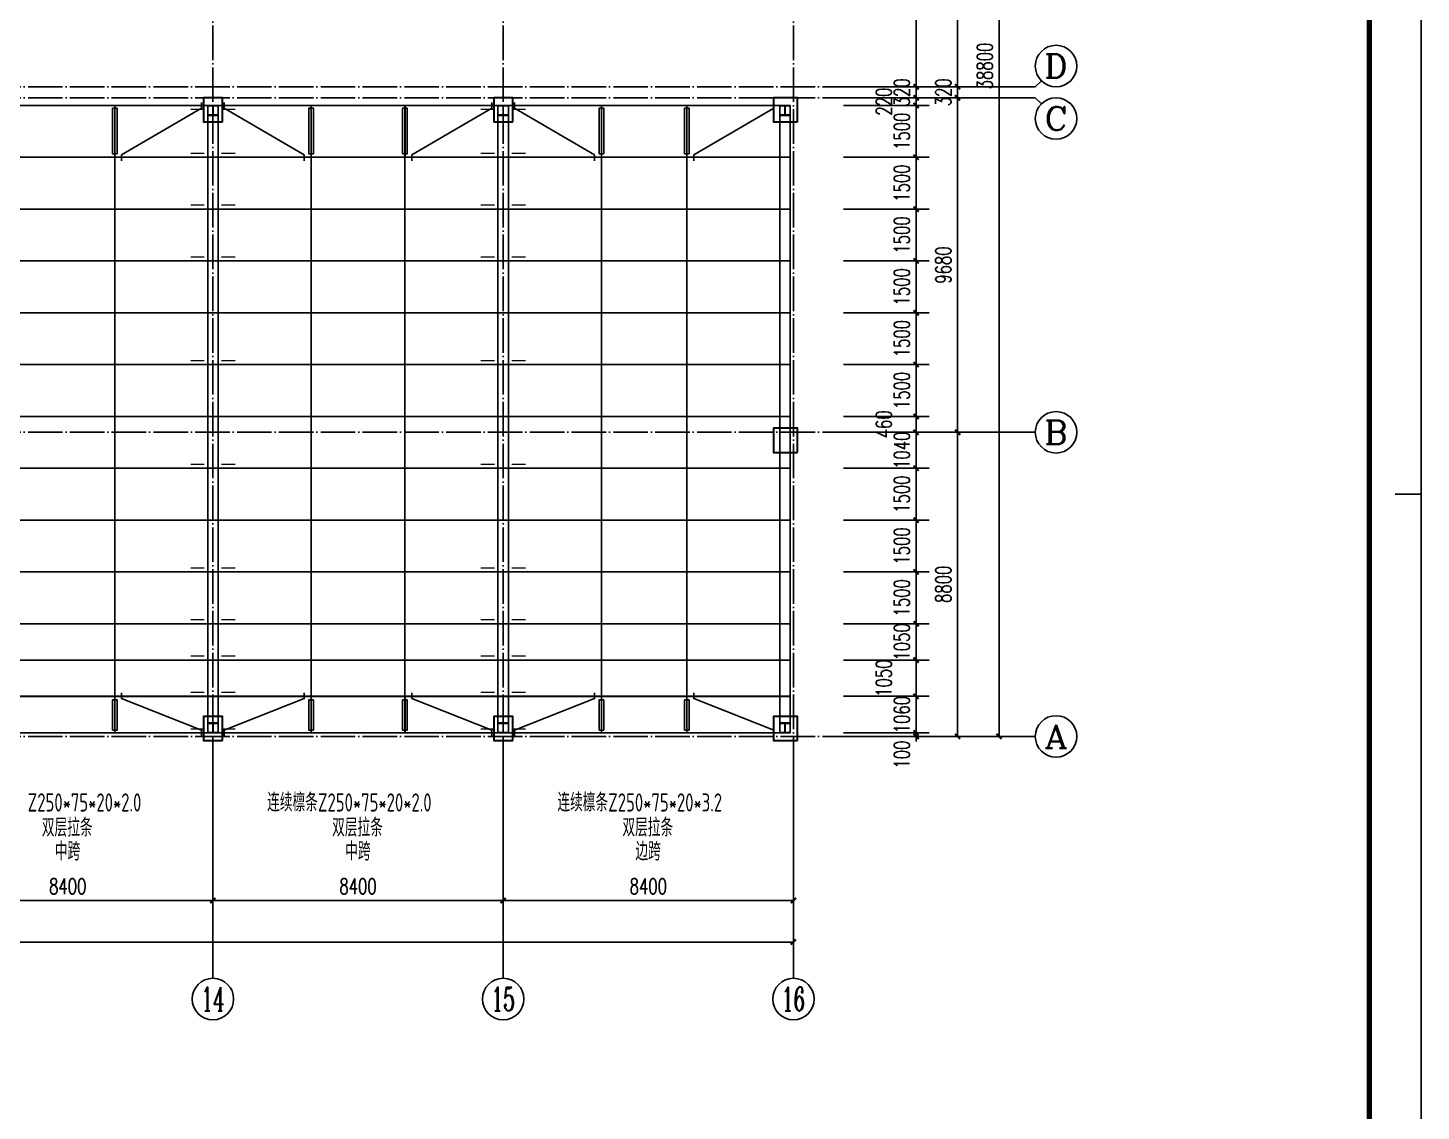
# Model space of a CAD drawing. Extents: x 712773 to 1022356, y -298958 to 209542.
# Drawn here: x 982036 to 1022356, y -209261 to -177913 of the extents above; entities that cross this region are included whole.
import ezdxf
from ezdxf.enums import TextEntityAlignment as Align

# ---------------------------------------------------------------- set-up
doc = ezdxf.new("R2010")
doc.units = 0
doc.header["$LTSCALE"] = 500
doc.header["$MEASUREMENT"] = 0
doc.linetypes.add('DOTE', pattern=[2.42, 2, -0.2, 0.02, -0.2])
doc.layers.get('0').update_dxf_attribs({"linetype": 'CONTINUOUS'})
doc.layers.get('DEFPOINTS').update_dxf_attribs({"linetype": 'CONTINUOUS'})
doc.layers.add('0S-柱-线', color=50, linetype='CONTINUOUS', lineweight=30)
doc.layers.add('116', color=1, linetype='CONTINUOUS', lineweight=35)
for name, color, linetype in [('1000', 2, 'CONTINUOUS'), ('2001', 4, 'CONTINUOUS'), ('AXIS', 3, 'CONTINUOUS'), ('AXIS_TEXT', 7, 'CONTINUOUS'), ('DOOR_FIRE', 4, 'CONTINUOUS'), ('DOTE', 1, 'DOTE'), ('PUB_TEXT', 7, 'CONTINUOUS'), ('T-TK', 157, 'CONTINUOUS'), ('照明平面标注层', 111, 'CONTINUOUS'), ('钢架', 7, 'CONTINUOUS')]:
    doc.layers.add(name, color=color, linetype=linetype)
doc.styles.add('_TCH_AXIS', font='COMPLEX', dxfattribs={"bigfont": 'GBCBIG'})
doc.styles.add('_TCH_DIM_T3', font='SIMPLEX', dxfattribs={"width": 0.705882, "bigfont": 'GBCBIG'})
doc.styles.add('COMPLEX', font='COMPLEX')
doc.styles.add('TSSD_Rein', font='tssdeng.shx', dxfattribs={"width": 0.7, "bigfont": 'hztxt.shx'})
doc.dimstyles.new('_TCH_ARCH&&150', dxfattribs={"dimtxt": 446.25, "dimasz": 150, "dimexe": 375, "dimexo": 450, "dimgap": 189.375, "dimtad": 1, "dimdec": 0, "dimzin": 0, "dimdsep": 46, "dimtxsty": '_TCH_DIM_T3', "dimblk": 'ARCHTICK', "dimcen": 0.09, "dimclrt": 7, "dimazin": 2, "dimtfac": 1, "dimtdec": 0, "dimtix": 1, "dimtmove": 2, "dimatfit": 3, "dimfxl": 0, "dimtolj": 1, "dimtzin": 0, "dimarcsym": 0})

# ---------------------------------------------------------------- blocks, each defined once
blk = doc.blocks.new('A1E图框')
at = {"layer": 'T-TK'}
for p, q in [((118900, -84100), (118900, -24700)), ((118900, -54400), (118400, -54400))]:
    blk.add_line(p, q, dxfattribs=at)
at = {"layer": 'T-TK', "const_width": 100}
blk.add_lwpolyline([(37300, -83100), (117900, -83100), (117900, -25700), (37300, -25700)], close=True, dxfattribs=at)
blk = doc.blocks.new('3tfagtwrgtyawe')
at = {"layer": '116', "const_width": 40}
for points in [[(1009917, -249329), (1010317, -249329)], [(1011212, -249329), (1010812, -249329)], [(1009917, -250595), (1010317, -250595)], [(1011212, -250595), (1010812, -250595)], [(1009917, -252095), (1010317, -252095)], [(1011212, -252095), (1010812, -252095)], [(1009917, -253595), (1010317, -253595)], [(1011212, -253595), (1010812, -253595)], [(1009917, -256595), (1010317, -256595)], [(1011212, -256595), (1010812, -256595)], [(1009917, -259595), (1010317, -259595)], [(1011212, -259595), (1010812, -259595)], [(1009917, -262595), (1010317, -262595)], [(1011212, -262595), (1010812, -262595)], [(1009917, -264095), (1010317, -264095)], [(1011212, -264095), (1010812, -264095)], [(1009917, -265145), (1010317, -265145)], [(1011212, -265145), (1010812, -265145)], [(1009917, -266195), (1010317, -266195)], [(1011212, -266195), (1010812, -266195)], [(1009917, -267255), (1010317, -267255)], [(1011212, -267255), (1010812, -267255)]]:
    blk.add_lwpolyline(points, dxfattribs=at)
blk = doc.blocks.new('aweffewgfag')
at = {"layer": '0S-柱-线'}
for points in [[(1044440, -274073), (1044440, -273373), (1043890, -273373), (1043890, -274073)], [(1052840, -274073), (1052840, -273373), (1052290, -273373), (1052290, -274073)], [(1061085, -274073), (1061085, -273373), (1060385, -273373), (1060385, -274073)], [(1061085, -283633), (1061085, -282933), (1060385, -282933), (1060385, -283633)], [(1044440, -291973), (1044440, -291273), (1043890, -291273), (1043890, -291973)], [(1052840, -291973), (1052840, -291273), (1052290, -291273), (1052290, -291973)], [(1061085, -291973), (1061085, -291273), (1060385, -291273), (1060385, -291973)]]:
    blk.add_lwpolyline(points, close=True, dxfattribs=at)
blk = doc.blocks.new('_ArchTick')
at = {"color": 0, "linetype": 'ByBlock', "const_width": 0.4}
blk.add_lwpolyline([(-0.5, -0.5), (0.5, 0.5)], dxfattribs=at)
blk = doc.blocks.new('*D468')
at = {"layer": 'AXIS', "color": 0, "lineweight": -2, "transparency": 16777216}
for p, q in [((1005641, -159617), (1010516, -159617)), ((1010141, -198417), (1010141, -159617)), ((1005641, -198417), (1010516, -198417))]:
    blk.add_line(p, q, dxfattribs=at)
at = {"layer": 'DEFPOINTS', "color": 0, "transparency": 16777216}
for p in [(1005191, -159617), (1010141, -159617), (1005191, -198417)]:
    blk.add_point(p, dxfattribs=at)
at = {"layer": 'AXIS', "color": 0, "lineweight": -2, "transparency": 16777216, "xscale": 150, "yscale": 150, "zscale": 150}
for p, rotation in [((1010141, -159617), 90), ((1010141, -198417), 270)]:
    blk.add_blockref('_ArchTick', p, dxfattribs=dict(at, rotation=rotation))
at = {"layer": 'AXIS', "color": 7, "transparency": 16777216, "insert": (1009729, -179017), "char_height": 446.2, "attachment_point": 5, "rotation": 90, "style": '_TCH_DIM_T3'}
blk.add_mtext('\\A1;38800', dxfattribs=at)
blk = doc.blocks.new('*D469')
at = {"layer": 'AXIS', "color": 0, "lineweight": -2, "transparency": 16777216}
for p, q in [((1005641, -189617), (1009316, -189617)), ((1008941, -198417), (1008941, -189617)), ((1005641, -198417), (1009316, -198417))]:
    blk.add_line(p, q, dxfattribs=at)
at = {"layer": 'DEFPOINTS', "color": 0, "transparency": 16777216}
for p in [(1005191, -189617), (1008941, -189617), (1005191, -198417)]:
    blk.add_point(p, dxfattribs=at)
at = {"layer": 'AXIS', "color": 0, "lineweight": -2, "transparency": 16777216, "xscale": 150, "yscale": 150, "zscale": 150}
for p, rotation in [((1008941, -189617), 90), ((1008941, -198417), 270)]:
    blk.add_blockref('_ArchTick', p, dxfattribs=dict(at, rotation=rotation))
at = {"layer": 'AXIS', "color": 7, "transparency": 16777216, "insert": (1008529, -194017), "char_height": 446.2, "attachment_point": 5, "rotation": 90, "style": '_TCH_DIM_T3'}
blk.add_mtext('\\A1;8800', dxfattribs=at)
blk = doc.blocks.new('*D470')
at = {"layer": 'AXIS', "color": 0, "lineweight": -2, "transparency": 16777216}
for p, q in [((1005641, -179937), (1009316, -179937)), ((1008941, -189617), (1008941, -179937)), ((1005641, -189617), (1009316, -189617))]:
    blk.add_line(p, q, dxfattribs=at)
at = {"layer": 'DEFPOINTS', "color": 0, "transparency": 16777216}
for p in [(1005191, -179937), (1008941, -179937), (1005191, -189617)]:
    blk.add_point(p, dxfattribs=at)
at = {"layer": 'AXIS', "color": 0, "lineweight": -2, "transparency": 16777216, "xscale": 150, "yscale": 150, "zscale": 150}
for p, rotation in [((1008941, -179937), 90), ((1008941, -189617), 270)]:
    blk.add_blockref('_ArchTick', p, dxfattribs=dict(at, rotation=rotation))
at = {"layer": 'AXIS', "color": 7, "transparency": 16777216, "insert": (1008529, -184777), "char_height": 446.2, "attachment_point": 5, "rotation": 90, "style": '_TCH_DIM_T3'}
blk.add_mtext('\\A1;9680', dxfattribs=at)
blk = doc.blocks.new('*D471')
at = {"layer": 'AXIS', "color": 0, "lineweight": -2, "transparency": 16777216}
for p, q in [((1005641, -179617), (1009316, -179617)), ((1008941, -179617), (1008941, -179467)), ((1008941, -179937), (1008941, -179617)), ((1005641, -179937), (1009316, -179937)), ((1008941, -179937), (1008941, -180087))]:
    blk.add_line(p, q, dxfattribs=at)
at = {"layer": 'DEFPOINTS', "color": 0, "transparency": 16777216}
for p in [(1005191, -179617), (1008941, -179617), (1005191, -179937)]:
    blk.add_point(p, dxfattribs=at)
at = {"layer": 'AXIS', "color": 0, "lineweight": -2, "transparency": 16777216, "xscale": 150, "yscale": 150, "zscale": 150}
for p, rotation in [((1008941, -179617), 270), ((1008941, -179937), 90)]:
    blk.add_blockref('_ArchTick', p, dxfattribs=dict(at, rotation=rotation))
at = {"layer": 'AXIS', "color": 7, "transparency": 16777216, "insert": (1008529, -179777), "char_height": 446.2, "attachment_point": 5, "rotation": 90, "style": '_TCH_DIM_T3'}
blk.add_mtext('\\A1;320', dxfattribs=at)
blk = doc.blocks.new('*D472')
at = {"layer": 'AXIS', "color": 0, "lineweight": -2, "transparency": 16777216}
for p, q in [((1005641, -169617), (1009316, -169617)), ((1008941, -179617), (1008941, -169617)), ((1005641, -179617), (1009316, -179617))]:
    blk.add_line(p, q, dxfattribs=at)
at = {"layer": 'DEFPOINTS', "color": 0, "transparency": 16777216}
for p in [(1005191, -169617), (1008941, -169617), (1005191, -179617)]:
    blk.add_point(p, dxfattribs=at)
at = {"layer": 'AXIS', "color": 0, "lineweight": -2, "transparency": 16777216, "xscale": 150, "yscale": 150, "zscale": 150}
for p, rotation in [((1008941, -169617), 90), ((1008941, -179617), 270)]:
    blk.add_blockref('_ArchTick', p, dxfattribs=dict(at, rotation=rotation))
at = {"layer": 'AXIS', "color": 7, "transparency": 16777216, "insert": (1008529, -174617), "char_height": 446.2, "attachment_point": 5, "rotation": 90, "style": '_TCH_DIM_T3'}
blk.add_mtext('\\A1;10000', dxfattribs=at)
blk = doc.blocks.new('*D475')
at = {"layer": 'AXIS', "color": 0, "lineweight": -2, "transparency": 16777216}
for p, q in [((928591, -199867), (928591, -204742)), ((1004191, -199867), (1004191, -204742)), ((928591, -204367), (1004191, -204367))]:
    blk.add_line(p, q, dxfattribs=at)
at = {"layer": 'DEFPOINTS', "color": 0, "transparency": 16777216}
for p in [(928591, -199417), (1004191, -199417), (1004191, -204367)]:
    blk.add_point(p, dxfattribs=at)
at = {"layer": 'AXIS', "color": 0, "lineweight": -2, "transparency": 16777216, "xscale": 150, "yscale": 150, "zscale": 150, "rotation": 180}
blk.add_blockref('_ArchTick', (928591, -204367), dxfattribs=at)
at = {"layer": 'AXIS', "color": 0, "lineweight": -2, "transparency": 16777216, "xscale": 150, "yscale": 150, "zscale": 150}
blk.add_blockref('_ArchTick', (1004191, -204367), dxfattribs=at)
at = {"layer": 'AXIS', "color": 7, "transparency": 16777216, "insert": (966391, -203955), "char_height": 446.2, "attachment_point": 5, "style": '_TCH_DIM_T3'}
blk.add_mtext('\\A1;75600', dxfattribs=at)
blk = doc.blocks.new('*D483')
at = {"layer": 'AXIS', "color": 0, "lineweight": -2, "transparency": 16777216}
for p, q in [((978991, -199867), (978991, -203542)), ((987391, -199867), (987391, -203542)), ((978991, -203167), (987391, -203167))]:
    blk.add_line(p, q, dxfattribs=at)
at = {"layer": 'DEFPOINTS', "color": 0, "transparency": 16777216}
for p in [(978991, -199417), (987391, -199417), (987391, -203167)]:
    blk.add_point(p, dxfattribs=at)
at = {"layer": 'AXIS', "color": 0, "lineweight": -2, "transparency": 16777216, "xscale": 150, "yscale": 150, "zscale": 150, "rotation": 180}
blk.add_blockref('_ArchTick', (978991, -203167), dxfattribs=at)
at = {"layer": 'AXIS', "color": 0, "lineweight": -2, "transparency": 16777216, "xscale": 150, "yscale": 150, "zscale": 150}
blk.add_blockref('_ArchTick', (987391, -203167), dxfattribs=at)
at = {"layer": 'AXIS', "color": 7, "transparency": 16777216, "insert": (983191, -202755), "char_height": 446.2, "attachment_point": 5, "style": '_TCH_DIM_T3'}
blk.add_mtext('\\A1;8400', dxfattribs=at)
blk = doc.blocks.new('*D484')
at = {"layer": 'AXIS', "color": 0, "lineweight": -2, "transparency": 16777216}
for p, q in [((987391, -199867), (987391, -203542)), ((995791, -199867), (995791, -203542)), ((987391, -203167), (995791, -203167))]:
    blk.add_line(p, q, dxfattribs=at)
at = {"layer": 'DEFPOINTS', "color": 0, "transparency": 16777216}
for p in [(987391, -199417), (995791, -199417), (995791, -203167)]:
    blk.add_point(p, dxfattribs=at)
at = {"layer": 'AXIS', "color": 0, "lineweight": -2, "transparency": 16777216, "xscale": 150, "yscale": 150, "zscale": 150, "rotation": 180}
blk.add_blockref('_ArchTick', (987391, -203167), dxfattribs=at)
at = {"layer": 'AXIS', "color": 0, "lineweight": -2, "transparency": 16777216, "xscale": 150, "yscale": 150, "zscale": 150}
blk.add_blockref('_ArchTick', (995791, -203167), dxfattribs=at)
at = {"layer": 'AXIS', "color": 7, "transparency": 16777216, "insert": (991591, -202755), "char_height": 446.2, "attachment_point": 5, "style": '_TCH_DIM_T3'}
blk.add_mtext('\\A1;8400', dxfattribs=at)
blk = doc.blocks.new('*D485')
at = {"layer": 'AXIS', "color": 0, "lineweight": -2, "transparency": 16777216}
for p, q in [((995791, -199867), (995791, -203542)), ((1004191, -199867), (1004191, -203542)), ((995791, -203167), (1004191, -203167))]:
    blk.add_line(p, q, dxfattribs=at)
at = {"layer": 'DEFPOINTS', "color": 0, "transparency": 16777216}
for p in [(995791, -199417), (1004191, -199417), (1004191, -203167)]:
    blk.add_point(p, dxfattribs=at)
at = {"layer": 'AXIS', "color": 0, "lineweight": -2, "transparency": 16777216, "xscale": 150, "yscale": 150, "zscale": 150, "rotation": 180}
blk.add_blockref('_ArchTick', (995791, -203167), dxfattribs=at)
at = {"layer": 'AXIS', "color": 0, "lineweight": -2, "transparency": 16777216, "xscale": 150, "yscale": 150, "zscale": 150}
blk.add_blockref('_ArchTick', (1004191, -203167), dxfattribs=at)
at = {"layer": 'AXIS', "color": 7, "transparency": 16777216, "insert": (999991, -202755), "char_height": 446.2, "attachment_point": 5, "style": '_TCH_DIM_T3'}
blk.add_mtext('\\A1;8400', dxfattribs=at)
blk = doc.blocks.new('*D497')
at = {"layer": 'AXIS', "color": 0, "lineweight": -2, "transparency": 16777216}
for p, q in [((1005641, -198317), (1008116, -198317)), ((1007741, -198317), (1007741, -198167)), ((1007741, -198417), (1007741, -198317)), ((1005641, -198417), (1008116, -198417)), ((1007741, -198417), (1007741, -198567))]:
    blk.add_line(p, q, dxfattribs=at)
at = {"layer": 'DEFPOINTS', "color": 0, "transparency": 16777216}
for p in [(1005191, -198317), (1007741, -198317), (1005191, -198417)]:
    blk.add_point(p, dxfattribs=at)
at = {"layer": 'AXIS', "color": 0, "lineweight": -2, "transparency": 16777216, "xscale": 150, "yscale": 150, "zscale": 150}
for p, rotation in [((1007741, -198317), 270), ((1007741, -198417), 90)]:
    blk.add_blockref('_ArchTick', p, dxfattribs=dict(at, rotation=rotation))
at = {"layer": 'AXIS', "color": 7, "transparency": 16777216, "insert": (1007329, -198942), "char_height": 446.2, "attachment_point": 5, "rotation": 90, "style": '_TCH_DIM_T3'}
blk.add_mtext('\\A1;100', dxfattribs=at)
blk = doc.blocks.new('*D498')
at = {"layer": 'AXIS', "color": 0, "lineweight": -2, "transparency": 16777216}
for p, q in [((1007741, -197257), (1007741, -197107)), ((1005641, -197257), (1008116, -197257)), ((1007741, -198317), (1007741, -197257)), ((1005641, -198317), (1008116, -198317)), ((1007741, -198317), (1007741, -198467))]:
    blk.add_line(p, q, dxfattribs=at)
at = {"layer": 'DEFPOINTS', "color": 0, "transparency": 16777216}
for p in [(1005191, -197257), (1007741, -197257), (1005191, -198317)]:
    blk.add_point(p, dxfattribs=at)
at = {"layer": 'AXIS', "color": 0, "lineweight": -2, "transparency": 16777216, "xscale": 150, "yscale": 150, "zscale": 150}
for p, rotation in [((1007741, -197257), 270), ((1007741, -198317), 90)]:
    blk.add_blockref('_ArchTick', p, dxfattribs=dict(at, rotation=rotation))
at = {"layer": 'AXIS', "color": 7, "transparency": 16777216, "insert": (1007329, -197787), "char_height": 446.2, "attachment_point": 5, "rotation": 90, "style": '_TCH_DIM_T3'}
blk.add_mtext('\\A1;1060', dxfattribs=at)
blk = doc.blocks.new('*D499')
at = {"layer": 'AXIS', "color": 0, "lineweight": -2, "transparency": 16777216}
for p, q in [((1005641, -196207), (1008116, -196207)), ((1007741, -197257), (1007741, -196207)), ((1005641, -197257), (1008116, -197257))]:
    blk.add_line(p, q, dxfattribs=at)
at = {"layer": 'DEFPOINTS', "color": 0, "transparency": 16777216}
for p in [(1005191, -196207), (1007741, -196207), (1005191, -197257)]:
    blk.add_point(p, dxfattribs=at)
at = {"layer": 'AXIS', "color": 0, "lineweight": -2, "transparency": 16777216, "xscale": 150, "yscale": 150, "zscale": 150}
for p, rotation in [((1007741, -196207), 90), ((1007741, -197257), 270)]:
    blk.add_blockref('_ArchTick', p, dxfattribs=dict(at, rotation=rotation))
at = {"layer": 'AXIS', "color": 7, "transparency": 16777216, "insert": (1006804, -196732), "char_height": 446.2, "attachment_point": 5, "rotation": 90, "style": '_TCH_DIM_T3'}
blk.add_mtext('\\A1;1050', dxfattribs=at)
blk = doc.blocks.new('*D500')
at = {"layer": 'AXIS', "color": 0, "lineweight": -2, "transparency": 16777216}
for p, q in [((1007741, -195157), (1007741, -195007)), ((1005641, -195157), (1008116, -195157)), ((1007741, -196207), (1007741, -195157)), ((1005641, -196207), (1008116, -196207)), ((1007741, -196207), (1007741, -196357))]:
    blk.add_line(p, q, dxfattribs=at)
at = {"layer": 'DEFPOINTS', "color": 0, "transparency": 16777216}
for p in [(1005191, -195157), (1007741, -195157), (1005191, -196207)]:
    blk.add_point(p, dxfattribs=at)
at = {"layer": 'AXIS', "color": 0, "lineweight": -2, "transparency": 16777216, "xscale": 150, "yscale": 150, "zscale": 150}
for p, rotation in [((1007741, -195157), 270), ((1007741, -196207), 90)]:
    blk.add_blockref('_ArchTick', p, dxfattribs=dict(at, rotation=rotation))
at = {"layer": 'AXIS', "color": 7, "transparency": 16777216, "insert": (1007329, -195682), "char_height": 446.2, "attachment_point": 5, "rotation": 90, "style": '_TCH_DIM_T3'}
blk.add_mtext('\\A1;1050', dxfattribs=at)
blk = doc.blocks.new('*D501')
at = {"layer": 'AXIS', "color": 0, "lineweight": -2, "transparency": 16777216}
for p, q in [((1005641, -193657), (1008116, -193657)), ((1007741, -195157), (1007741, -193657)), ((1005641, -195157), (1008116, -195157))]:
    blk.add_line(p, q, dxfattribs=at)
at = {"layer": 'DEFPOINTS', "color": 0, "transparency": 16777216}
for p in [(1005191, -193657), (1007741, -193657), (1005191, -195157)]:
    blk.add_point(p, dxfattribs=at)
at = {"layer": 'AXIS', "color": 0, "lineweight": -2, "transparency": 16777216, "xscale": 150, "yscale": 150, "zscale": 150}
for p, rotation in [((1007741, -193657), 90), ((1007741, -195157), 270)]:
    blk.add_blockref('_ArchTick', p, dxfattribs=dict(at, rotation=rotation))
at = {"layer": 'AXIS', "color": 7, "transparency": 16777216, "insert": (1007329, -194407), "char_height": 446.2, "attachment_point": 5, "rotation": 90, "style": '_TCH_DIM_T3'}
blk.add_mtext('\\A1;1500', dxfattribs=at)
blk = doc.blocks.new('*D502')
at = {"layer": 'AXIS', "color": 0, "lineweight": -2, "transparency": 16777216}
for p, q in [((1005641, -192157), (1008116, -192157)), ((1007741, -193657), (1007741, -192157)), ((1005641, -193657), (1008116, -193657))]:
    blk.add_line(p, q, dxfattribs=at)
at = {"layer": 'DEFPOINTS', "color": 0, "transparency": 16777216}
for p in [(1005191, -192157), (1007741, -192157), (1005191, -193657)]:
    blk.add_point(p, dxfattribs=at)
at = {"layer": 'AXIS', "color": 0, "lineweight": -2, "transparency": 16777216, "xscale": 150, "yscale": 150, "zscale": 150}
for p, rotation in [((1007741, -192157), 90), ((1007741, -193657), 270)]:
    blk.add_blockref('_ArchTick', p, dxfattribs=dict(at, rotation=rotation))
at = {"layer": 'AXIS', "color": 7, "transparency": 16777216, "insert": (1007329, -192907), "char_height": 446.2, "attachment_point": 5, "rotation": 90, "style": '_TCH_DIM_T3'}
blk.add_mtext('\\A1;1500', dxfattribs=at)
blk = doc.blocks.new('*D503')
at = {"layer": 'AXIS', "color": 0, "lineweight": -2, "transparency": 16777216}
for p, q in [((1005641, -190657), (1008116, -190657)), ((1007741, -192157), (1007741, -190657)), ((1005641, -192157), (1008116, -192157))]:
    blk.add_line(p, q, dxfattribs=at)
at = {"layer": 'DEFPOINTS', "color": 0, "transparency": 16777216}
for p in [(1005191, -190657), (1007741, -190657), (1005191, -192157)]:
    blk.add_point(p, dxfattribs=at)
at = {"layer": 'AXIS', "color": 0, "lineweight": -2, "transparency": 16777216, "xscale": 150, "yscale": 150, "zscale": 150}
for p, rotation in [((1007741, -190657), 90), ((1007741, -192157), 270)]:
    blk.add_blockref('_ArchTick', p, dxfattribs=dict(at, rotation=rotation))
at = {"layer": 'AXIS', "color": 7, "transparency": 16777216, "insert": (1007329, -191407), "char_height": 446.2, "attachment_point": 5, "rotation": 90, "style": '_TCH_DIM_T3'}
blk.add_mtext('\\A1;1500', dxfattribs=at)
blk = doc.blocks.new('*D504')
at = {"layer": 'AXIS', "color": 0, "lineweight": -2, "transparency": 16777216}
for p, q in [((1007741, -189617), (1007741, -189467)), ((1005641, -189617), (1008116, -189617)), ((1007741, -190657), (1007741, -189617)), ((1005641, -190657), (1008116, -190657)), ((1007741, -190657), (1007741, -190807))]:
    blk.add_line(p, q, dxfattribs=at)
at = {"layer": 'DEFPOINTS', "color": 0, "transparency": 16777216}
for p in [(1005191, -189617), (1007741, -189617), (1005191, -190657)]:
    blk.add_point(p, dxfattribs=at)
at = {"layer": 'AXIS', "color": 0, "lineweight": -2, "transparency": 16777216, "xscale": 150, "yscale": 150, "zscale": 150}
for p, rotation in [((1007741, -189617), 270), ((1007741, -190657), 90)]:
    blk.add_blockref('_ArchTick', p, dxfattribs=dict(at, rotation=rotation))
at = {"layer": 'AXIS', "color": 7, "transparency": 16777216, "insert": (1007329, -190137), "char_height": 446.2, "attachment_point": 5, "rotation": 90, "style": '_TCH_DIM_T3'}
blk.add_mtext('\\A1;1040', dxfattribs=at)
blk = doc.blocks.new('*D505')
at = {"layer": 'AXIS', "color": 0, "lineweight": -2, "transparency": 16777216}
for p, q in [((1005641, -189157), (1008116, -189157)), ((1007741, -189617), (1007741, -189157)), ((1005641, -189617), (1008116, -189617))]:
    blk.add_line(p, q, dxfattribs=at)
at = {"layer": 'DEFPOINTS', "color": 0, "transparency": 16777216}
for p in [(1005191, -189157), (1007741, -189157), (1005191, -189617)]:
    blk.add_point(p, dxfattribs=at)
at = {"layer": 'AXIS', "color": 0, "lineweight": -2, "transparency": 16777216, "xscale": 150, "yscale": 150, "zscale": 150}
for p, rotation in [((1007741, -189157), 90), ((1007741, -189617), 270)]:
    blk.add_blockref('_ArchTick', p, dxfattribs=dict(at, rotation=rotation))
at = {"layer": 'AXIS', "color": 7, "transparency": 16777216, "insert": (1006804, -189387), "char_height": 446.2, "attachment_point": 5, "rotation": 90, "style": '_TCH_DIM_T3'}
blk.add_mtext('\\A1;460', dxfattribs=at)
blk = doc.blocks.new('*D506')
at = {"layer": 'AXIS', "color": 0, "lineweight": -2, "transparency": 16777216}
for p, q in [((1005641, -187657), (1008116, -187657)), ((1007741, -189157), (1007741, -187657)), ((1005641, -189157), (1008116, -189157))]:
    blk.add_line(p, q, dxfattribs=at)
at = {"layer": 'DEFPOINTS', "color": 0, "transparency": 16777216}
for p in [(1005191, -187657), (1007741, -187657), (1005191, -189157)]:
    blk.add_point(p, dxfattribs=at)
at = {"layer": 'AXIS', "color": 0, "lineweight": -2, "transparency": 16777216, "xscale": 150, "yscale": 150, "zscale": 150}
for p, rotation in [((1007741, -187657), 90), ((1007741, -189157), 270)]:
    blk.add_blockref('_ArchTick', p, dxfattribs=dict(at, rotation=rotation))
at = {"layer": 'AXIS', "color": 7, "transparency": 16777216, "insert": (1007329, -188407), "char_height": 446.2, "attachment_point": 5, "rotation": 90, "style": '_TCH_DIM_T3'}
blk.add_mtext('\\A1;1500', dxfattribs=at)
blk = doc.blocks.new('*D507')
at = {"layer": 'AXIS', "color": 0, "lineweight": -2, "transparency": 16777216}
for p, q in [((1005641, -186157), (1008116, -186157)), ((1007741, -187657), (1007741, -186157)), ((1005641, -187657), (1008116, -187657))]:
    blk.add_line(p, q, dxfattribs=at)
at = {"layer": 'DEFPOINTS', "color": 0, "transparency": 16777216}
for p in [(1005191, -186157), (1007741, -186157), (1005191, -187657)]:
    blk.add_point(p, dxfattribs=at)
at = {"layer": 'AXIS', "color": 0, "lineweight": -2, "transparency": 16777216, "xscale": 150, "yscale": 150, "zscale": 150}
for p, rotation in [((1007741, -186157), 90), ((1007741, -187657), 270)]:
    blk.add_blockref('_ArchTick', p, dxfattribs=dict(at, rotation=rotation))
at = {"layer": 'AXIS', "color": 7, "transparency": 16777216, "insert": (1007329, -186907), "char_height": 446.2, "attachment_point": 5, "rotation": 90, "style": '_TCH_DIM_T3'}
blk.add_mtext('\\A1;1500', dxfattribs=at)
blk = doc.blocks.new('*D508')
at = {"layer": 'AXIS', "color": 0, "lineweight": -2, "transparency": 16777216}
for p, q in [((1005641, -184657), (1008116, -184657)), ((1007741, -186157), (1007741, -184657)), ((1005641, -186157), (1008116, -186157))]:
    blk.add_line(p, q, dxfattribs=at)
at = {"layer": 'DEFPOINTS', "color": 0, "transparency": 16777216}
for p in [(1005191, -184657), (1007741, -184657), (1005191, -186157)]:
    blk.add_point(p, dxfattribs=at)
at = {"layer": 'AXIS', "color": 0, "lineweight": -2, "transparency": 16777216, "xscale": 150, "yscale": 150, "zscale": 150}
for p, rotation in [((1007741, -184657), 90), ((1007741, -186157), 270)]:
    blk.add_blockref('_ArchTick', p, dxfattribs=dict(at, rotation=rotation))
at = {"layer": 'AXIS', "color": 7, "transparency": 16777216, "insert": (1007329, -185407), "char_height": 446.2, "attachment_point": 5, "rotation": 90, "style": '_TCH_DIM_T3'}
blk.add_mtext('\\A1;1500', dxfattribs=at)
blk = doc.blocks.new('*D509')
at = {"layer": 'AXIS', "color": 0, "lineweight": -2, "transparency": 16777216}
for p, q in [((1005641, -183157), (1008116, -183157)), ((1007741, -184657), (1007741, -183157)), ((1005641, -184657), (1008116, -184657))]:
    blk.add_line(p, q, dxfattribs=at)
at = {"layer": 'DEFPOINTS', "color": 0, "transparency": 16777216}
for p in [(1005191, -183157), (1007741, -183157), (1005191, -184657)]:
    blk.add_point(p, dxfattribs=at)
at = {"layer": 'AXIS', "color": 0, "lineweight": -2, "transparency": 16777216, "xscale": 150, "yscale": 150, "zscale": 150}
for p, rotation in [((1007741, -183157), 90), ((1007741, -184657), 270)]:
    blk.add_blockref('_ArchTick', p, dxfattribs=dict(at, rotation=rotation))
at = {"layer": 'AXIS', "color": 7, "transparency": 16777216, "insert": (1007329, -183907), "char_height": 446.2, "attachment_point": 5, "rotation": 90, "style": '_TCH_DIM_T3'}
blk.add_mtext('\\A1;1500', dxfattribs=at)
blk = doc.blocks.new('*D510')
at = {"layer": 'AXIS', "color": 0, "lineweight": -2, "transparency": 16777216}
for p, q in [((1005641, -181657), (1008116, -181657)), ((1007741, -183157), (1007741, -181657)), ((1005641, -183157), (1008116, -183157))]:
    blk.add_line(p, q, dxfattribs=at)
at = {"layer": 'DEFPOINTS', "color": 0, "transparency": 16777216}
for p in [(1005191, -181657), (1007741, -181657), (1005191, -183157)]:
    blk.add_point(p, dxfattribs=at)
at = {"layer": 'AXIS', "color": 0, "lineweight": -2, "transparency": 16777216, "xscale": 150, "yscale": 150, "zscale": 150}
for p, rotation in [((1007741, -181657), 90), ((1007741, -183157), 270)]:
    blk.add_blockref('_ArchTick', p, dxfattribs=dict(at, rotation=rotation))
at = {"layer": 'AXIS', "color": 7, "transparency": 16777216, "insert": (1007329, -182407), "char_height": 446.2, "attachment_point": 5, "rotation": 90, "style": '_TCH_DIM_T3'}
blk.add_mtext('\\A1;1500', dxfattribs=at)
blk = doc.blocks.new('*D511')
at = {"layer": 'AXIS', "color": 0, "lineweight": -2, "transparency": 16777216}
for p, q in [((1005641, -180157), (1008116, -180157)), ((1007741, -181657), (1007741, -180157)), ((1005641, -181657), (1008116, -181657))]:
    blk.add_line(p, q, dxfattribs=at)
at = {"layer": 'DEFPOINTS', "color": 0, "transparency": 16777216}
for p in [(1005191, -180157), (1007741, -180157), (1005191, -181657)]:
    blk.add_point(p, dxfattribs=at)
at = {"layer": 'AXIS', "color": 0, "lineweight": -2, "transparency": 16777216, "xscale": 150, "yscale": 150, "zscale": 150}
for p, rotation in [((1007741, -180157), 90), ((1007741, -181657), 270)]:
    blk.add_blockref('_ArchTick', p, dxfattribs=dict(at, rotation=rotation))
at = {"layer": 'AXIS', "color": 7, "transparency": 16777216, "insert": (1007329, -180907), "char_height": 446.2, "attachment_point": 5, "rotation": 90, "style": '_TCH_DIM_T3'}
blk.add_mtext('\\A1;1500', dxfattribs=at)
blk = doc.blocks.new('*D512')
at = {"layer": 'AXIS', "color": 0, "lineweight": -2, "transparency": 16777216}
for p, q in [((1007741, -179937), (1007741, -179787)), ((1005641, -179937), (1008116, -179937)), ((1005641, -180157), (1008116, -180157)), ((1007741, -180157), (1007741, -179937)), ((1007741, -180157), (1007741, -180307))]:
    blk.add_line(p, q, dxfattribs=at)
at = {"layer": 'DEFPOINTS', "color": 0, "transparency": 16777216}
for p in [(1005191, -179937), (1005191, -180157), (1007741, -179937)]:
    blk.add_point(p, dxfattribs=at)
at = {"layer": 'AXIS', "color": 0, "lineweight": -2, "transparency": 16777216, "xscale": 150, "yscale": 150, "zscale": 150}
for p, rotation in [((1007741, -179937), 270), ((1007741, -180157), 90)]:
    blk.add_blockref('_ArchTick', p, dxfattribs=dict(at, rotation=rotation))
at = {"layer": 'AXIS', "color": 7, "transparency": 16777216, "insert": (1006804, -180047), "char_height": 446.2, "attachment_point": 5, "rotation": 90, "style": '_TCH_DIM_T3'}
blk.add_mtext('\\A1;220', dxfattribs=at)
blk = doc.blocks.new('*D513')
at = {"layer": 'AXIS', "color": 0, "lineweight": -2, "transparency": 16777216}
for p, q in [((1005641, -179617), (1008116, -179617)), ((1007741, -179617), (1007741, -179467)), ((1007741, -179937), (1007741, -179617)), ((1005641, -179937), (1008116, -179937)), ((1007741, -179937), (1007741, -180087))]:
    blk.add_line(p, q, dxfattribs=at)
at = {"layer": 'DEFPOINTS', "color": 0, "transparency": 16777216}
for p in [(1005191, -179617), (1007741, -179617), (1005191, -179937)]:
    blk.add_point(p, dxfattribs=at)
at = {"layer": 'AXIS', "color": 0, "lineweight": -2, "transparency": 16777216, "xscale": 150, "yscale": 150, "zscale": 150}
for p, rotation in [((1007741, -179617), 270), ((1007741, -179937), 90)]:
    blk.add_blockref('_ArchTick', p, dxfattribs=dict(at, rotation=rotation))
at = {"layer": 'AXIS', "color": 7, "transparency": 16777216, "insert": (1007329, -179777), "char_height": 446.2, "attachment_point": 5, "rotation": 90, "style": '_TCH_DIM_T3'}
blk.add_mtext('\\A1;320', dxfattribs=at)
blk = doc.blocks.new('*D514')
at = {"layer": 'AXIS', "color": 0, "lineweight": -2, "transparency": 16777216}
for p, q in [((1005641, -169617), (1008116, -169617)), ((1007741, -179617), (1007741, -169617)), ((1005641, -179617), (1008116, -179617))]:
    blk.add_line(p, q, dxfattribs=at)
at = {"layer": 'DEFPOINTS', "color": 0, "transparency": 16777216}
for p in [(1005191, -169617), (1007741, -169617), (1005191, -179617)]:
    blk.add_point(p, dxfattribs=at)
at = {"layer": 'AXIS', "color": 0, "lineweight": -2, "transparency": 16777216, "xscale": 150, "yscale": 150, "zscale": 150}
for p, rotation in [((1007741, -169617), 90), ((1007741, -179617), 270)]:
    blk.add_blockref('_ArchTick', p, dxfattribs=dict(at, rotation=rotation))
at = {"layer": 'AXIS', "color": 7, "transparency": 16777216, "insert": (1007329, -174617), "char_height": 446.2, "attachment_point": 5, "rotation": 90, "style": '_TCH_DIM_T3'}
blk.add_mtext('\\A1;10000', dxfattribs=at)
blk = doc.blocks.new('_AXISO')
blk.add_circle((0, 0), 0.5)
at = {"layer": 'AXIS_TEXT', "style": 'COMPLEX', "width": 1.302083}
blk.add_attdef('A', text='', height=0.56, dxfattribs=at).set_placement((-0.25, -0.28), (0.25, -0.28), align=Align.FIT)

msp = doc.modelspace()

# ---------------------------------------------------------------- linework, layer by layer
at = {"layer": '1000', "const_width": 50}
for points in [[(945486.1, -180157), (1004096.1, -180157)], [(945486.1, -181657), (1004096.1, -181657)], [(945486.1, -183157), (1004096.1, -183157)], [(945486.1, -184657), (1004096.1, -184657)], [(945486.1, -186157), (1004096.1, -186157)], [(945486.1, -187657), (1004096.1, -187657)], [(945486.1, -189157), (1004096.1, -189157)], [(945486.1, -190657), (1004096.1, -190657)], [(945486.1, -192157), (1004096.1, -192157)], [(945486.1, -193657), (1004096.1, -193657)], [(945486.1, -195157), (1004096.1, -195157)], [(945486.1, -196207), (1004096.1, -196207)], [(945486.1, -197257), (1004096.1, -197257)], [(945486.1, -198317), (1004096.1, -198317)]]:
    msp.add_lwpolyline(points, dxfattribs=at)
at = {"layer": '2001'}
for points in [[(987541.1, -198317), (987241.1, -198317), (987241.1, -180157), (987541.1, -180157)], [(995941.1, -198317), (995641.1, -198317), (995641.1, -180157), (995941.1, -180157)], [(1004096.1, -198317), (1003796.1, -198317), (1003796.1, -180157), (1004096.1, -180157)]]:
    msp.add_lwpolyline(points, close=True, dxfattribs=at)
at = {"layer": 'AXIS'}
for p, q in [((1005191.1, -179617), (1011191.1, -179617)), ((1011366.8, -179441.3), (1011191.1, -179617)), ((1005191.1, -179937), (1011191.1, -179937)), ((1011366.8, -180112.8), (1011191.1, -179937)), ((1005191.1, -189617), (1011191.1, -189617)), ((1005191.1, -198417), (1011191.1, -198417)), ((987391.1, -199417), (987391.1, -205417)), ((995791.1, -199417), (995791.1, -205417)), ((1004191.1, -199417), (1004191.1, -205417))]:
    msp.add_line(p, q, dxfattribs=at)
at = {"layer": 'DOOR_FIRE'}
for p, q in [((984549.5, -180157), (984549.5, -198317)), ((990232.8, -180157), (990232.8, -198317)), ((992949.5, -180157), (992949.5, -198317)), ((998632.8, -180157), (998632.8, -198317)), ((1001104.5, -180157), (1001104.5, -198317))]:
    msp.add_line(p, q, dxfattribs=at)
at = {"layer": 'DOOR_FIRE', "const_width": 50}
for points in [[(984549.5, -180157), (984549.5, -181657)], [(990232.8, -180157), (990232.8, -181657)], [(992949.5, -180157), (992949.5, -181657)], [(998632.8, -180157), (998632.8, -181657)], [(1001104.5, -180157), (1001104.5, -181657)], [(984549.5, -198317), (984549.5, -197257)], [(990232.8, -198317), (990232.8, -197257)], [(992949.5, -198317), (992949.5, -197257)], [(998632.8, -198317), (998632.8, -197257)], [(1001104.5, -198317), (1001104.5, -197257)]]:
    msp.add_lwpolyline(points, dxfattribs=at)
at = {"layer": 'DOOR_FIRE'}
for points in [[(987065.8, -180074.2), (987065.8, -180239.9), (984749.7, -181590.8), (984749.7, -181757.5)], [(987716.4, -180074.2), (987716.4, -180239.9), (990032.5, -181590.8), (990032.5, -181757.5)], [(995465.8, -180074.2), (995465.8, -180239.9), (993149.7, -181590.8), (993149.7, -181757.5)], [(996116.4, -180074.2), (996116.4, -180239.9), (998432.5, -181590.8), (998432.5, -181757.5)], [(1003620.8, -180074.2), (1003620.8, -180239.9), (1001304.7, -181590.8), (1001304.7, -181757.5)], [(987065.8, -198399.9), (987065.8, -198234.2), (984749.7, -197323.3), (984749.7, -197156.6)], [(987716.4, -198399.9), (987716.4, -198234.2), (990032.5, -197323.3), (990032.5, -197156.6)], [(995465.8, -198399.9), (995465.8, -198234.2), (993149.7, -197323.3), (993149.7, -197156.6)], [(996116.4, -198399.9), (996116.4, -198234.2), (998432.5, -197323.3), (998432.5, -197156.6)], [(1003620.8, -198399.9), (1003620.8, -198234.2), (1001304.7, -197323.3), (1001304.7, -197156.6)]]:
    msp.add_lwpolyline(points, dxfattribs=at)
for points in [[(984482, -180238.9), (984482, -181555.1), (984617, -181555.1), (984617, -180238.9)], [(990300.3, -180238.9), (990300.3, -181555.1), (990165.3, -181555.1), (990165.3, -180238.9)], [(992882, -180238.9), (992882, -181555.1), (993017, -181555.1), (993017, -180238.9)], [(998700.3, -180238.9), (998700.3, -181555.1), (998565.3, -181555.1), (998565.3, -180238.9)], [(1001037, -180238.9), (1001037, -181555.1), (1001172, -181555.1), (1001172, -180238.9)], [(984482, -198235.2), (984482, -197358.9), (984617, -197358.9), (984617, -198235.2)], [(990300.3, -198235.2), (990300.3, -197358.9), (990165.3, -197358.9), (990165.3, -198235.2)], [(992882, -198235.2), (992882, -197358.9), (993017, -197358.9), (993017, -198235.2)], [(998700.3, -198235.2), (998700.3, -197358.9), (998565.3, -197358.9), (998565.3, -198235.2)], [(1001037, -198235.2), (1001037, -197358.9), (1001172, -197358.9), (1001172, -198235.2)]]:
    msp.add_lwpolyline(points, close=True, dxfattribs=at)
at = {"layer": 'DOTE'}
for p, q in [((987391.1, -199417), (987391.1, -158617)), ((995791.1, -199417), (995791.1, -158617)), ((1004191.1, -199417), (1004191.1, -158617)), ((927591.1, -179617), (1005191.1, -179617)), ((927591.1, -179937), (1005191.1, -179937)), ((927591.1, -189617), (1005191.1, -189617)), ((927591.1, -198417), (1005191.1, -198417))]:
    msp.add_line(p, q, dxfattribs=at)
at = {"layer": '钢架', "color": 4}
for p, q in [((987241.1, -180171), (987241.1, -180157)), ((987241.1, -180157), (987541.1, -180157)), ((987241.1, -180171), (987541.1, -180171)), ((987387.1, -180171), (987387.1, -180433)), ((987395.1, -180171), (987395.1, -180433)), ((987541.1, -180157), (987541.1, -180171)), ((995641.1, -180171), (995641.1, -180157)), ((995641.1, -180157), (995941.1, -180157)), ((995641.1, -180171), (995941.1, -180171)), ((995787.1, -180171), (995787.1, -180433)), ((995795.1, -180171), (995795.1, -180433)), ((995941.1, -180157), (995941.1, -180171)), ((1003796.1, -180171), (1003796.1, -180157)), ((1003796.1, -180157), (1004096.1, -180157)), ((1003796.1, -180171), (1004096.1, -180171)), ((1003942.1, -180171), (1003942.1, -180433)), ((1003950.1, -180171), (1003950.1, -180433)), ((1004096.1, -180157), (1004096.1, -180171)), ((987241.1, -180447), (987241.1, -180433)), ((987541.1, -180433), (987241.1, -180433)), ((987541.1, -180447), (987241.1, -180447)), ((987541.1, -180433), (987541.1, -180447)), ((995641.1, -180447), (995641.1, -180433)), ((995941.1, -180433), (995641.1, -180433)), ((995941.1, -180447), (995641.1, -180447)), ((995941.1, -180433), (995941.1, -180447)), ((1003796.1, -180447), (1003796.1, -180433)), ((1004096.1, -180433), (1003796.1, -180433)), ((1004096.1, -180447), (1003796.1, -180447)), ((1004096.1, -180433), (1004096.1, -180447)), ((987241.1, -198041), (987241.1, -198027)), ((987241.1, -198027), (987541.1, -198027)), ((987241.1, -198041), (987541.1, -198041)), ((987241.1, -198317), (987241.1, -198303)), ((987541.1, -198303), (987241.1, -198303)), ((987541.1, -198317), (987241.1, -198317)), ((987387.1, -198041), (987387.1, -198303)), ((987395.1, -198041), (987395.1, -198303)), ((987541.1, -198027), (987541.1, -198041)), ((987541.1, -198303), (987541.1, -198317)), ((995641.1, -198041), (995641.1, -198027)), ((995641.1, -198027), (995941.1, -198027)), ((995641.1, -198041), (995941.1, -198041)), ((995641.1, -198317), (995641.1, -198303)), ((995941.1, -198303), (995641.1, -198303)), ((995941.1, -198317), (995641.1, -198317)), ((995787.1, -198041), (995787.1, -198303)), ((995795.1, -198041), (995795.1, -198303)), ((995941.1, -198027), (995941.1, -198041)), ((995941.1, -198303), (995941.1, -198317)), ((1003796.1, -198041), (1003796.1, -198027)), ((1003796.1, -198027), (1004096.1, -198027)), ((1003796.1, -198041), (1004096.1, -198041)), ((1003796.1, -198317), (1003796.1, -198303)), ((1004096.1, -198303), (1003796.1, -198303)), ((1004096.1, -198317), (1003796.1, -198317)), ((1003942.1, -198041), (1003942.1, -198303)), ((1003950.1, -198041), (1003950.1, -198303)), ((1004096.1, -198027), (1004096.1, -198041)), ((1004096.1, -198303), (1004096.1, -198317))]:
    msp.add_line(p, q, dxfattribs=at)

# ---------------------------------------------------------------- block references
msp.add_blockref('aweffewgfag', (-56773.5, 93436.3))
at = {"layer": 'AXIS'}
ref = msp.add_blockref('_AXISO', (1011791.1, -179017), dxfattribs=dict(at, xscale=1200, yscale=1200, zscale=1200))
ref.add_attrib('A', 'D', dxfattribs={"layer": 'AXIS_TEXT', "height": 678.8, "style": '_TCH_AXIS', "width": 1.544118}).set_placement((1011451.7, -179356.4), (1012130.5, -179356.4), align=Align.FIT)
ref = msp.add_blockref('_AXISO', (1011791.1, -180537), dxfattribs=dict(at, xscale=1200, yscale=1200, zscale=1200))
ref.add_attrib('A', 'C', dxfattribs={"layer": 'AXIS_TEXT', "height": 678.8, "style": '_TCH_AXIS', "width": 1.75}).set_placement((1011451.7, -180876.4), (1012130.5, -180876.4), align=Align.FIT)
ref = msp.add_blockref('_AXISO', (1011791.1, -189617), dxfattribs=dict(at, xscale=1200, yscale=1200, zscale=1200))
ref.add_attrib('A', 'B', dxfattribs={"layer": 'AXIS_TEXT', "height": 678.8, "style": '_TCH_AXIS', "width": 1.544118}).set_placement((1011451.7, -189956.4), (1012130.5, -189956.4), align=Align.FIT)
ref = msp.add_blockref('_AXISO', (1011791.1, -198417), dxfattribs=dict(at, xscale=1200, yscale=1200, zscale=1200))
ref.add_attrib('A', 'A', dxfattribs={"layer": 'AXIS_TEXT', "height": 678.8, "style": '_TCH_AXIS', "width": 1.458333}).set_placement((1011451.7, -198756.4), (1012130.5, -198756.4), align=Align.FIT)
ref = msp.add_blockref('_AXISO', (987391.1, -206017), dxfattribs=dict(at, xscale=1200, yscale=1200, zscale=1200))
ref.add_attrib('A', '14', dxfattribs={"layer": 'AXIS_TEXT', "height": 678.82, "style": '_TCH_AXIS', "width": 0.846774}).set_placement((987051.7, -206356.4), (987730.5, -206356.4), align=Align.FIT)
ref = msp.add_blockref('_AXISO', (995791.1, -206017), dxfattribs=dict(at, xscale=1200, yscale=1200, zscale=1200))
ref.add_attrib('A', '15', dxfattribs={"layer": 'AXIS_TEXT', "height": 678.82, "style": '_TCH_AXIS', "width": 0.905172}).set_placement((995451.7, -206356.4), (996130.5, -206356.4), align=Align.FIT)
ref = msp.add_blockref('_AXISO', (1004191.1, -206017), dxfattribs=dict(at, xscale=1200, yscale=1200, zscale=1200))
ref.add_attrib('A', '16', dxfattribs={"layer": 'AXIS_TEXT', "height": 678.82, "style": '_TCH_AXIS', "width": 0.905172}).set_placement((1003851.7, -206356.4), (1004530.5, -206356.4), align=Align.FIT)
at = {"layer": '照明平面标注层', "xscale": 1.5, "yscale": 1.5, "zscale": 1.5}
msp.add_blockref('A1E图框', (844005.8, -109807.5), dxfattribs=at)
at = {"layer": '钢架'}
for p in [(-23173.5, 69055.2), (-14773.5, 69055.2)]:
    msp.add_blockref('3tfagtwrgtyawe', p, dxfattribs=at)

# ---------------------------------------------------------------- texts
at = {"layer": 'PUB_TEXT', "style": 'TSSD_Rein', "width": 0.7}
for s, p in [('Z250*75*20*2.0', (982030.5, -200590.5)), ('连续檩条', (988960.5, -200590.5)), ('Z250*75*20*2.0', (990430.5, -200590.5)), ('连续檩条', (997360.5, -200590.5)), ('Z250*75*20*3.2', (998830.5, -200590.5)), ('双层拉条', (982441, -201314.8)), ('双层拉条', (990841, -201314.8)), ('双层拉条', (999241, -201314.8)), ('中跨', (982818.2, -202006.7)), ('中跨', (991218.2, -202006.7)), ('边跨', (999618.2, -202006.7))]:
    msp.add_text(s, height=525, dxfattribs=at).set_placement(p)

# ---------------------------------------------------------------- dimensions: what is measured, and where the dimension line sits
at = {"layer": 'AXIS'}
for p1, p2, distance, picture, middle in [((1005191.1, -198417), (1005191.1, -159617), -4950, '*D468', (1009728.6, -179017)), ((1005191.1, -179617), (1005191.1, -169617), -3750, '*D472', (1008528.6, -174617)), ((1005191.1, -179617), (1005191.1, -169617), -2550, '*D514', (1007328.6, -174617)), ((1005191.1, -179937), (1005191.1, -179617), -3750, '*D471', (1008528.6, -179777)), ((1005191.1, -179937), (1005191.1, -179617), -2550, '*D513', (1007328.6, -179777)), ((1005191.1, -189617), (1005191.1, -179937), -3750, '*D470', (1008528.6, -184777)), ((1005191.1, -181657), (1005191.1, -180157), -2550, '*D511', (1007328.6, -180907)), ((1005191.1, -183157), (1005191.1, -181657), -2550, '*D510', (1007328.6, -182407)), ((1005191.1, -184657), (1005191.1, -183157), -2550, '*D509', (1007328.6, -183907)), ((1005191.1, -186157), (1005191.1, -184657), -2550, '*D508', (1007328.6, -185407)), ((1005191.1, -187657), (1005191.1, -186157), -2550, '*D507', (1007328.6, -186907)), ((1005191.1, -189157), (1005191.1, -187657), -2550, '*D506', (1007328.6, -188407)), ((1005191.1, -190657), (1005191.1, -189617), -2550, '*D504', (1007328.6, -190137)), ((1005191.1, -198417), (1005191.1, -189617), -3750, '*D469', (1008528.6, -194017)), ((1005191.1, -192157), (1005191.1, -190657), -2550, '*D503', (1007328.6, -191407)), ((1005191.1, -193657), (1005191.1, -192157), -2550, '*D502', (1007328.6, -192907)), ((1005191.1, -195157), (1005191.1, -193657), -2550, '*D501', (1007328.6, -194407)), ((1005191.1, -196207), (1005191.1, -195157), -2550, '*D500', (1007328.6, -195682)), ((1005191.1, -198317), (1005191.1, -197257), -2550, '*D498', (1007328.6, -197787)), ((928591.1, -199417), (1004191.1, -199417), -4950, '*D475', (966391.1, -203954.5)), ((978991.1, -199417), (987391.1, -199417), -3750, '*D483', (983191.1, -202754.5)), ((987391.1, -199417), (995791.1, -199417), -3750, '*D484', (991591.1, -202754.5)), ((995791.1, -199417), (1004191.1, -199417), -3750, '*D485', (999991.1, -202754.5))]:
    dim = msp.add_aligned_dim(p1=p1, p2=p2, distance=distance, dimstyle='_TCH_ARCH&&150', dxfattribs=at)
    dim.commit()
    dim.dimension.update_dxf_attribs({"geometry": picture, "text_midpoint": middle})
for base, p1, p2, picture, middle in [((1007741.1, -179937), (1005191.1, -180157), (1005191.1, -179937), '*D512', (1006803.6, -180047)), ((1007741.1, -189157), (1005191.1, -189617), (1005191.1, -189157), '*D505', (1006803.6, -189387)), ((1007741.1, -196207), (1005191.1, -197257), (1005191.1, -196207), '*D499', (1006803.6, -196732)), ((1007741.1, -198317), (1005191.1, -198417), (1005191.1, -198317), '*D497', (1007328.6, -198942))]:
    dim = msp.add_linear_dim(base=base, p1=p1, p2=p2, angle=90, dimstyle='_TCH_ARCH&&150', dxfattribs=at)
    dim.commit()
    dim.dimension.update_dxf_attribs({"geometry": picture, "text_midpoint": middle, "dimtype": 129})

doc.saveas('drawing.dxf')
